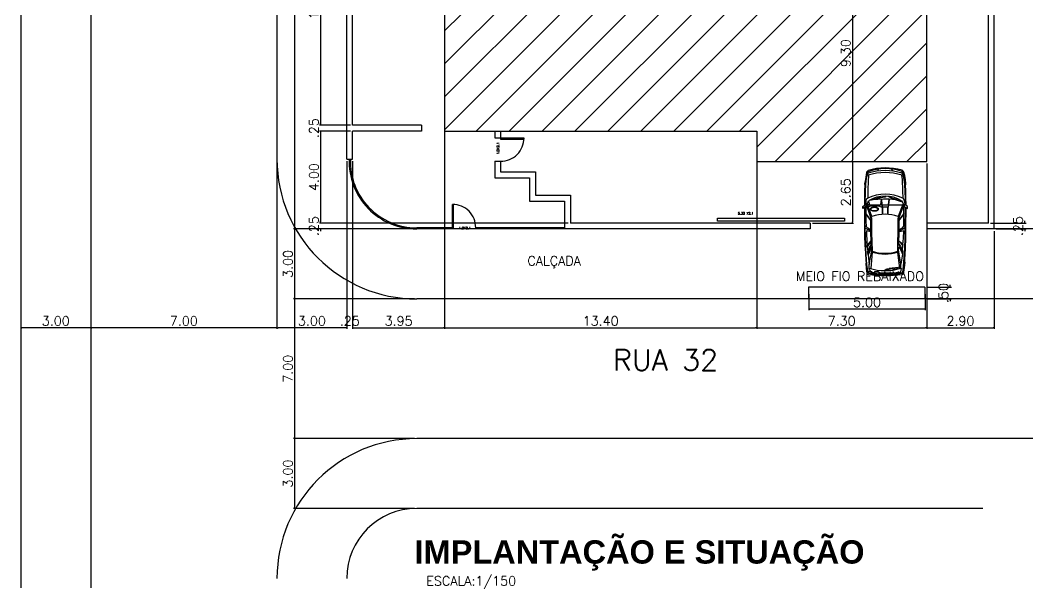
# Model space of a CAD drawing. Extents: x 621 to 746, y 228 to 299.
# Drawn here: x 702.22 to 745.7, y 248.25 to 272.65 of the extents above; entities that cross this region are included whole.
import ezdxf
from ezdxf.enums import TextEntityAlignment as Align

# ---------------------------------------------------------------- set-up
doc = ezdxf.new("R2010")
doc.units = 0
doc.header["$LTSCALE"] = 7
doc.layers.get('0').update_dxf_attribs({"linetype": 'CONTINUOUS'})
doc.layers.get('DEFPOINTS').update_dxf_attribs({"linetype": 'CONTINUOUS'})
for name, color, linetype in [('ACESSÓRIO', 2, 'CONTINUOUS'), ('ALVENARIA', 7, 'CONTINUOUS'), ('ALVENARIA1', 44, 'CONTINUOUS'), ('COTA', 1, 'CONTINUOUS'), ('JAPOR', 142, 'CONTINUOUS'), ('TEXTO2', 40, 'CONTINUOUS'), ('TEXTO3', 3, 'CONTINUOUS'), ('TEXTO5', 5, 'CONTINUOUS')]:
    doc.layers.add(name, color=color, linetype=linetype)
doc.styles.add('SANSSERIFBOLD', font='sasb____.pfb')
doc.styles.add('SIMPLEX', font='SIMPLEX.SHX')
doc.dimstyles.new('DIM100', dxfattribs={"dimtxt": 0.4, "dimasz": 0.05, "dimexe": 0.05, "dimexo": 0.09, "dimgap": 0.09, "dimtad": 1, "dimzin": 4, "dimdsep": 46, "dimtxsty": 'SIMPLEX', "dimblk": 'DOT', "dimcen": 0.09, "dimadec": 0, "dimazin": 0, "dimtfac": 1, "dimtix": 1, "dimtofl": 0, "dimtmove": 2, "dimatfit": 3, "dimldrblk": 'DOT', "dimfxl": 1, "dimtolj": 1, "dimtzin": 0, "dimarcsym": 0})

# ---------------------------------------------------------------- blocks, each defined once
blk = doc.blocks.new('DOT')
at = {"layer": 'ALVENARIA', "color": 0, "linetype": 'ByBlock'}
blk.add_line((-0.5, 0), (-1, 0), dxfattribs=at)
at = {"layer": 'ALVENARIA', "color": 0, "linetype": 'ByBlock', "const_width": 0.5}
blk.add_lwpolyline([(-0.25, 0, 1), (0.25, 0, 1)], format="xyb", close=True, dxfattribs=at)
blk = doc.blocks.new('*D60')
at = {"layer": 'COTA', "color": 0, "lineweight": -2}
for p, q in [((736.083, 260.889), (736.083, 260.2)), ((741.083, 260.889), (741.083, 260.2)), ((741.033, 260.25), (736.133, 260.25))]:
    blk.add_line(p, q, dxfattribs=at)
at = {"layer": 'DEFPOINTS', "color": 0}
for p in [(736.083, 260.979), (741.083, 260.979), (736.083, 260.25)]:
    blk.add_point(p, dxfattribs=at)
at = {"layer": 'COTA', "color": 0, "lineweight": -2, "xscale": 0.05, "yscale": 0.05, "zscale": 0.05, "rotation": 180}
blk.add_blockref('DOT', (736.083, 260.25), dxfattribs=at)
at = {"layer": 'COTA', "color": 0, "lineweight": -2, "xscale": 0.05, "yscale": 0.05, "zscale": 0.05}
blk.add_blockref('DOT', (741.083, 260.25), dxfattribs=at)
at = {"layer": 'COTA', "color": 0, "insert": (738.583, 260.54), "char_height": 0.4, "attachment_point": 5, "style": 'SIMPLEX'}
blk.add_mtext('\\A1;5.00', dxfattribs=at)
blk = doc.blocks.new('_DOT')
at = {"color": 0, "linetype": 'ByBlock'}
blk.add_line((-0.5, 0), (-1, 0), dxfattribs=at)
at = {"color": 0, "linetype": 'ByBlock', "const_width": 0.5}
blk.add_lwpolyline([(-0.25, 0, 1), (0.25, 0, 1)], format="xyb", close=True, dxfattribs=at)
blk = doc.blocks.new('*D61')
at = {"layer": 'COTA', "color": 0, "lineweight": -2}
for p, q in [((741.16, 261.192), (742.208, 261.192)), ((742.158, 261.242), (742.158, 261.292)), ((741.16, 260.692), (742.208, 260.692)), ((742.158, 260.642), (742.158, 260.592))]:
    blk.add_line(p, q, dxfattribs=at)
at = {"layer": 'DEFPOINTS', "color": 0}
for p in [(741.07, 261.192), (741.07, 260.692), (742.158, 260.692)]:
    blk.add_point(p, dxfattribs=at)
at = {"layer": 'COTA', "color": 0, "lineweight": -2, "xscale": 0.05, "yscale": 0.05, "zscale": 0.05}
for p, rotation in [((742.158, 261.192), 270), ((742.158, 260.692), 90)]:
    blk.add_blockref('DOT', p, dxfattribs=dict(at, rotation=rotation))
at = {"layer": 'COTA', "color": 0, "insert": (741.868, 260.942), "char_height": 0.4, "attachment_point": 5, "rotation": 90, "style": 'SIMPLEX'}
blk.add_mtext('\\A1;.50', dxfattribs=at)
blk = doc.blocks.new('veico28d')
at = {"linetype": 'Continuous'}
for p, q in [((14.6, 175.3), (11.3, 170.3)), ((19.6, 178.6), (14.6, 175.3)), ((17.9, 173.6), (21.2, 175.3)), ((34.5, 181.9), (19.6, 178.6)), ((21.2, 175.3), (26.2, 176.9)), ((26.2, 176.9), (51.1, 181.9)), ((29.5, 173.6), (51.1, 178.6)), ((31.2, 175.3), (29.5, 176.9)), ((32.8, 170.3), (31.2, 175.3)), ((51.1, 185.2), (34.5, 181.9)), ((67.6, 186.9), (51.1, 185.2)), ((51.1, 181.9), (67.6, 183.6)), ((51.1, 178.6), (74.3, 180.2)), ((71, 186.9), (67.6, 186.9)), ((67.6, 183.6), (74.3, 185.2)), ((74.3, 185.2), (71, 186.9)), ((100.8, 186.9), (74.3, 185.2)), ((74.3, 180.2), (100.8, 181.9)), ((125.6, 186.9), (100.8, 186.9)), ((100.8, 181.9), (133.9, 183.6)), ((162.1, 188.5), (125.6, 186.9)), ((130.6, 173.6), (137.2, 178.6)), ((133.9, 183.6), (158.8, 183.6)), ((137.2, 178.6), (145.5, 180.2)), ((145.5, 180.2), (158.8, 181.9)), ((150.5, 173.6), (153.8, 175.3)), ((153.8, 175.3), (210.1, 153.7)), ((157.1, 176.9), (155.5, 181.9)), ((218.4, 153.7), (157.1, 176.9)), ((167.1, 193.5), (158.8, 181.9)), ((158.8, 181.9), (158.8, 180.2)), ((158.8, 178.6), (168.7, 180.2)), ((158.8, 180.2), (158.8, 178.6)), ((251.6, 178.6), (158.8, 178.6)), ((158.8, 178.6), (215.1, 157)), ((175.4, 193.5), (167.1, 193.5)), ((168.7, 180.2), (175.4, 193.5)), ((170.4, 183.6), (266.5, 181.9)), ((254.9, 186.9), (173.7, 188.5)), ((196.9, 178.6), (210.1, 168.6)), ((208.5, 172), (200.2, 178.6)), ((258.2, 172), (251.6, 178.6)), ((263.2, 175.3), (254.9, 186.9)), ((299.6, 186.9), (254.9, 186.9)), ((268.1, 165.3), (263.2, 175.3)), ((266.5, 181.9), (299.6, 181.9)), ((302.9, 176.9), (271.5, 178.6)), ((271.5, 178.6), (274.8, 167)), ((349.3, 185.2), (299.6, 186.9)), ((299.6, 181.9), (349.3, 180.2)), ((317.9, 175.3), (302.9, 176.9)), ((331.1, 173.6), (317.9, 175.3)), ((370.9, 183.6), (349.3, 185.2)), ((349.3, 180.2), (382.5, 178.6)), ((392.4, 181.9), (370.9, 183.6)), ((382.5, 178.6), (407.3, 176.9)), ((405.7, 181.9), (392.4, 181.9)), ((407.3, 183.6), (405.7, 181.9)), ((405.7, 181.9), (407.3, 180.2)), ((418.9, 181.9), (407.3, 183.6)), ((407.3, 180.2), (422.2, 178.6)), ((407.3, 176.9), (437.2, 173.6)), ((448.8, 178.6), (418.9, 181.9)), ((422.2, 178.6), (448.8, 175.3)), ((453.7, 176.9), (448.8, 178.6)), ((448.8, 175.3), (452.1, 173.6)), ((457, 175.3), (453.7, 176.9)), ((458.7, 170.3), (457, 175.3)), ((6.3, 125.6), (14.6, 130.5)), ((16.3, 170.3), (17.9, 173.6)), ((24.6, 170.3), (16.3, 170.3)), ((24.6, 170.3), (29.5, 173.6)), ((32.8, 168.6), (51.1, 170.3)), ((51.1, 170.3), (99.1, 172)), ((99.1, 172), (130.6, 173.6)), ((129, 120.6), (133.9, 138.8)), ((142.2, 155.4), (132.3, 125.6)), ((132.3, 142.1), (133.9, 147.1)), ((133.9, 138.8), (132.3, 142.1)), ((133.9, 147.1), (137.2, 147.1)), ((138.9, 142.1), (135.6, 115.6)), ((137.2, 147.1), (140.6, 157)), ((140.6, 163.7), (138.9, 153.7)), ((140.6, 157), (145.5, 170.3)), ((142.2, 168.6), (150.5, 173.6)), ((147.2, 168.6), (142.2, 155.4)), ((145.5, 170.3), (147.2, 168.6)), ((160.4, 112.3), (160.4, 172)), ((228.4, 157), (208.5, 172)), ((210.1, 168.6), (225.1, 157)), ((215.1, 157), (266.5, 157)), ((273.1, 153.7), (218.4, 153.7)), ((225.1, 157), (228.4, 157)), ((263.2, 163.7), (258.2, 172)), ((266.5, 157), (263.2, 163.7)), ((273.1, 153.7), (268.1, 165.3)), ((326.1, 152.1), (273.1, 153.7)), ((274.8, 167), (276.4, 157)), ((276.4, 157), (326.1, 155.4)), ((312.9, 155.4), (322.8, 167)), ((314.5, 155.4), (312.9, 155.4)), ((322.8, 165.3), (314.5, 155.4)), ((322.8, 167), (331.1, 173.6)), ((332.8, 173.6), (322.8, 165.3)), ((326.1, 155.4), (337.7, 163.7)), ((326.1, 152.1), (336.1, 158.7)), ((359.3, 152.1), (326.1, 152.1)), ((332.8, 173.6), (331.1, 173.6)), ((331.1, 173.6), (332.8, 173.6)), ((356, 172), (332.8, 173.6)), ((336.1, 158.7), (342.7, 163.7)), ((337.7, 163.7), (346, 168.6)), ((339.4, 157), (354.3, 165.3)), ((352.6, 155.4), (339.4, 157)), ((342.7, 163.7), (352.6, 168.6)), ((346, 168.6), (356, 172)), ((352.6, 168.6), (360.9, 172)), ((414, 165.3), (352.6, 155.4)), ((354.3, 172), (370.9, 172)), ((360.9, 172), (354.3, 172)), ((354.3, 165.3), (370.9, 172)), ((433.8, 160.4), (362.6, 152.1)), ((370.9, 172), (414, 165.3)), ((432.2, 165.3), (414, 165.3)), ((428.9, 155.4), (433.8, 115.6)), ((430.5, 155.4), (428.9, 155.4)), ((432.2, 138.8), (430.5, 155.4)), ((432.2, 165.3), (433.8, 167)), ((435.5, 133.8), (432.2, 138.8)), ((433.8, 167), (440.5, 165.3)), ((433.8, 127.2), (435.5, 130.5)), ((435.5, 130.5), (435.5, 133.8)), ((437.2, 173.6), (448.8, 172)), ((440.5, 165.3), (447.1, 163.7)), ((447.1, 163.7), (448.8, 160.4)), ((448.8, 172), (450.4, 170.3)), ((452.1, 173.6), (453.7, 170.3)), ((129, 120.6), (124, 110.6)), ((124, 115.6), (129, 120.6)), ((125.6, 99), (127.3, 99)), ((127.3, 87.4), (125.6, 99)), ((127.3, 99), (129, 85.8)), ((129, 74.2), (127.3, 87.4)), ((130.6, 127.2), (129, 120.6)), ((132.3, 125.6), (130.6, 127.2)), ((135.6, 115.6), (160.4, 112.3)), ((160.4, 112.3), (135.6, 115.6)), ((135.6, 115.6), (135.6, 90.8)), ((135.6, 90.8), (137.2, 65.9)), ((160.4, 112.3), (170.4, 110.6)), ((160.4, 84.1), (160.4, 112.3)), ((170.4, 110.6), (170.4, 109)), ((170.4, 109), (170.4, 85.8)), ((200.2, 109), (170.4, 109)), ((170.4, 109), (200.2, 109)), ((437.2, 105.7), (433.8, 127.2)), ((433.8, 115.6), (435.5, 115.6)), ((438.8, 105.7), (435.5, 115.6)), ((435.5, 115.6), (435.5, 105.7)), ((435.5, 105.7), (438.8, 105.7)), ((435.5, 105.7), (438.8, 105.7)), ((435.5, 102.4), (435.5, 105.7)), ((442.1, 94.1), (435.5, 102.4)), ((438.8, 105.7), (438.8, 102.4)), ((438.8, 102.4), (442.1, 99)), ((6.3, 67.6), (14.6, 64.2)), ((127.3, 69.2), (129, 74.2)), ((127.3, 65.9), (127.3, 69.2)), ((130.6, 64.2), (127.3, 65.9)), ((129, 85.8), (137.2, 51)), ((138.9, 39.4), (130.6, 64.2)), ((135.6, 82.5), (160.4, 84.1)), ((160.4, 79.2), (135.6, 82.5)), ((135.6, 51), (138.9, 39.4)), ((137.2, 51), (135.6, 51)), ((137.2, 65.9), (138.9, 46)), ((138.9, 46), (140.6, 29.5)), ((160.4, 84.1), (170.4, 85.8)), ((170.4, 85.8), (160.4, 84.1)), ((160.4, 22.8), (160.4, 79.2)), ((170.4, 82.5), (165.4, 70.9)), ((165.4, 70.9), (165.4, 34.4)), ((170.4, 85.8), (170.4, 82.5)), ((200.2, 85.8), (170.4, 85.8)), ((170.4, 85.8), (200.2, 85.8)), ((13, 24.5), (16.3, 21.2)), ((16.3, 21.2), (19.6, 17.9)), ((24.6, 24.5), (17.9, 24.5)), ((17.9, 24.5), (19.6, 22.8)), ((19.6, 22.8), (31.2, 17.9)), ((19.6, 17.9), (31.2, 16.2)), ((27.9, 22.8), (24.6, 24.5)), ((39.5, 19.5), (27.9, 22.8)), ((32.8, 24.5), (29.5, 17.9)), ((31.2, 17.9), (74.3, 11.2)), ((31.2, 16.2), (51.1, 12.9)), ((32.8, 26.1), (59.4, 24.5)), ((56, 16.2), (39.5, 19.5)), ((51.1, 12.9), (67.6, 9.6)), ((75.9, 14.5), (56, 16.2)), ((59.4, 24.5), (94.2, 22.8)), ((67.6, 9.6), (71, 9.6)), ((71, 9.6), (74.3, 11.2)), ((74.3, 11.2), (100.8, 9.6)), ((100.8, 12.9), (75.9, 14.5)), ((94.2, 22.8), (130.6, 22.8)), ((117.4, 12.9), (100.8, 12.9)), ((100.8, 9.6), (160.4, 9.6)), ((158.8, 11.2), (117.4, 12.9)), ((130.6, 22.8), (137.2, 16.2)), ((137.2, 36.1), (138.9, 39.4)), ((137.2, 16.2), (142.2, 14.5)), ((138.9, 39.4), (140.6, 29.5)), ((150.5, 22.8), (142.2, 26.1)), ((142.2, 14.5), (152.2, 14.5)), ((143.9, 26.1), (160.4, 31.1)), ((153.8, 21.2), (150.5, 22.8)), ((152.2, 14.5), (153.8, 14.5)), ((210.1, 41.1), (153.8, 21.2)), ((153.8, 14.5), (155.5, 17.9)), ((155.5, 17.9), (216.8, 39.4)), ((157.1, 14.5), (158.8, 16.2)), ((167.1, 1.3), (157.1, 14.5)), ((158.8, 16.2), (167.1, 16.2)), ((160.4, 31.1), (160.4, 22.8)), ((160.4, 16.2), (186.9, 26.1)), ((198.5, 16.2), (160.4, 16.2)), ((165.4, 34.4), (168.7, 26.1)), ((167.1, 16.2), (175.4, 1.3)), ((175.4, 1.3), (167.1, 1.3)), ((233.3, 11.2), (172, 11.2)), ((172, 9.6), (216.8, 9.6)), ((186.9, 26.1), (216.8, 36.1)), ((211.8, 26.1), (198.5, 16.2)), ((201.9, 16.2), (198.5, 16.2)), ((198.5, 16.2), (201.9, 16.2)), ((201.9, 16.2), (215.1, 26.1)), ((228.4, 16.2), (201.9, 16.2)), ((226.7, 36.1), (211.8, 26.1)), ((215.1, 26.1), (228.4, 36.1)), ((216.8, 39.4), (283.1, 39.4)), ((216.8, 36.1), (228.4, 36.1)), ((216.8, 9.6), (291.3, 9.6)), ((228.4, 36.1), (226.7, 36.1)), ((266.5, 36.1), (228.4, 36.1)), ((228.4, 36.1), (266.5, 36.1)), ((254.9, 17.9), (228.4, 16.2)), ((291.3, 12.9), (233.3, 11.2)), ((259.9, 22.8), (254.9, 17.9)), ((261.5, 14.5), (258.2, 9.6)), ((264.8, 31.1), (259.9, 22.8)), ((266.5, 24.5), (261.5, 14.5)), ((266.5, 36.1), (264.8, 31.1)), ((269.8, 32.8), (266.5, 24.5)), ((271.5, 39.4), (269.8, 32.8)), ((276.4, 36.1), (271.5, 17.9)), ((271.5, 17.9), (283.1, 17.9)), ((317.9, 37.7), (276.4, 36.1)), ((283.1, 39.4), (316.2, 41.1)), ((283.1, 17.9), (316.2, 19.5)), ((341.1, 14.5), (291.3, 12.9)), ((291.3, 9.6), (332.8, 11.2)), ((314.5, 37.7), (317.9, 37.7)), ((326.1, 27.8), (314.5, 37.7)), ((316.2, 41.1), (359.3, 42.7)), ((316.2, 19.5), (336.1, 21.2)), ((317.9, 37.7), (327.8, 29.5)), ((331.1, 37.7), (317.9, 37.7)), ((336.1, 21.2), (326.1, 27.8)), ((327.8, 29.5), (339.4, 21.2)), ((349.3, 31.1), (331.1, 41.1)), ((346, 29.5), (331.1, 37.7)), ((332.8, 11.2), (365.9, 12.9)), ((336.1, 21.2), (339.4, 21.2)), ((339.4, 21.2), (336.1, 21.2)), ((339.4, 21.2), (359.3, 22.8)), ((356, 41.1), (341.1, 39.4)), ((341.1, 39.4), (374.2, 24.5)), ((372.5, 16.2), (341.1, 14.5)), ((359.3, 22.8), (346, 29.5)), ((365.9, 22.8), (349.3, 31.1)), ((415.6, 29.5), (356, 41.1)), ((365.9, 22.8), (359.3, 22.8)), ((362.6, 42.7), (433.8, 36.1)), ((374.2, 24.5), (365.9, 22.8)), ((365.9, 12.9), (399, 14.5)), ((415.6, 19.5), (372.5, 16.2)), ((374.2, 24.5), (415.6, 29.5)), ((399, 14.5), (410.6, 16.2)), ((432.2, 19.5), (410.6, 17.9)), ((410.6, 17.9), (410.6, 16.2)), ((410.6, 16.2), (412.3, 14.5)), ((412.3, 14.5), (432.2, 16.2)), ((432.2, 29.5), (415.6, 29.5)), ((442.1, 22.8), (415.6, 19.5)), ((440.5, 31.1), (432.2, 29.5)), ((450.4, 22.8), (432.2, 19.5)), ((432.2, 16.2), (445.4, 17.9)), ((442.1, 32.8), (440.5, 31.1)), ((447.1, 36.1), (442.1, 32.8)), ((447.1, 24.5), (442.1, 22.8)), ((445.4, 17.9), (452.1, 19.5)), ((448.8, 39.4), (447.1, 36.1)), ((450.4, 26.1), (447.1, 24.5)), ((453.7, 26.1), (450.4, 22.8)), ((452.1, 19.5), (457, 21.2)), ((457, 21.2), (458.7, 26.1))]:
    blk.add_line(p, q, dxfattribs=at)
for centre, radius, start, end in [((253.1, 100.1), 251.7, 163.8141, 197.488), ((218.5, 99.7), 214.2, 160.7505, 200.5516), ((249.9, 97.4), 236.9, 162.0721, 197.9279), ((258.2, 97.4), 236.9, 162.0721, 197.9279), ((296.5, 98.2), 182.2, 155.556, 204.444), ((259.9, 97.4), 137.5, 148.7995, 211.2005), ((364.2, 97.4), 164.1, 159.918, 200.082), ((183.6, 97.4), 184, 342.7076, 17.2924), ((186.9, 97.4), 184, 342.7076, 17.2924), ((209, 97.4), 233.3, 343.0725, 16.9275), ((-109, 99.9), 561, 353.8113, 6.1887), ((67.1, 98.2), 390.1, 349.3508, 10.6492), ((70.4, 98.2), 390.1, 349.3508, 10.6492), ((-59, 98.2), 522.7, 352.0731, 7.9269)]:
    blk.add_arc(centre, radius, start, end, dxfattribs=at)
blk.add_ellipse((178, 51.8), major_axis=(0, 15.2), ratio=0.509158, dxfattribs=at)
blk.add_open_spline([(178, 68.5), (177.5, 68.5), (176.9, 68.5), (175.8, 68.1), (175.2, 67.8), (174.2, 67.2), (173.8, 66.8), (172.4, 65.3), (171.6, 64.1), (170.3, 61.2), (169.7, 59.6), (169, 56.1), (168.8, 54.2), (168.8, 50.5), (168.9, 48.6), (169.5, 45), (169.9, 43.3), (171.2, 40.3), (171.9, 39), (173.4, 37.2), (174.1, 36.5), (175.4, 35.7), (176.1, 35.4), (177.5, 35.1), (178.2, 35), (179.6, 35.3), (180.2, 35.5), (181.5, 36.2), (182.1, 36.6), (183.2, 37.7), (183.7, 38.3), (185.1, 40.7), (186, 42.7), (187, 47.1), (187.3, 49.6), (187.3, 54.4), (187, 56.9), (185.8, 61.3), (185, 63.2), (183.4, 65.7), (182.7, 66.4), (181.4, 67.5), (180.7, 67.9), (179.4, 68.4), (178.7, 68.5), (178, 68.5)], degree=3, knots=[0, 0, 0, 0, 0.162387, 0.162387, 0.324774, 0.324774, 0.487162, 0.487162, 0.83729, 0.83729, 1.187418, 1.187418, 1.537546, 1.537546, 1.887675, 1.887675, 2.237803, 2.237803, 2.587931, 2.587931, 2.826611, 2.826611, 3.023242, 3.023242, 3.219873, 3.219873, 3.416505, 3.416505, 3.613136, 3.613136, 3.809767, 3.809767, 4.266516, 4.266516, 4.723264, 4.723264, 5.180012, 5.180012, 5.636761, 5.636761, 5.889484, 5.889484, 6.098087, 6.098087, 6.283185, 6.283185, 6.283185, 6.283185], dxfattribs=at)
blk.add_text('Studio Tecnico: Arch. Giuseppe Conte', height=0.00001, dxfattribs=at).set_placement((172, 11.2))
blk = doc.blocks.new('*D194')
at = {"layer": 'COTA', "color": 0, "lineweight": -2}
for p, q in [((716.405, 278.792), (715.07, 278.792)), ((715.12, 278.742), (715.12, 268.196)), ((716.405, 268.146), (715.07, 268.146))]:
    blk.add_line(p, q, dxfattribs=at)
at = {"layer": 'DEFPOINTS', "color": 0}
for p in [(716.495, 278.792), (715.12, 268.146), (716.495, 268.146)]:
    blk.add_point(p, dxfattribs=at)
at = {"layer": 'COTA', "color": 0, "lineweight": -2, "xscale": 0.05, "yscale": 0.05, "zscale": 0.05}
for p, rotation in [((715.12, 278.792), 90), ((715.12, 268.146), 270)]:
    blk.add_blockref('DOT', p, dxfattribs=dict(at, rotation=rotation))
at = {"layer": 'COTA', "color": 0, "insert": (714.83, 273.469), "char_height": 0.4, "attachment_point": 5, "rotation": 90, "style": 'SIMPLEX'}
blk.add_mtext('\\A1;10.65', dxfattribs=at)
blk = doc.blocks.new('*D195')
at = {"layer": 'COTA', "color": 0, "lineweight": -2}
for p, q in [((716.405, 268.146), (715.07, 268.146)), ((716.405, 267.896), (715.07, 267.896)), ((715.12, 268.196), (715.12, 268.246)), ((715.12, 267.846), (715.12, 267.796))]:
    blk.add_line(p, q, dxfattribs=at)
at = {"layer": 'DEFPOINTS', "color": 0}
for p in [(715.12, 267.896), (716.495, 268.146), (716.495, 267.896)]:
    blk.add_point(p, dxfattribs=at)
at = {"layer": 'COTA', "color": 0, "lineweight": -2, "xscale": 0.05, "yscale": 0.05, "zscale": 0.05}
for p, rotation in [((715.12, 268.146), 270), ((715.12, 267.896), 90)]:
    blk.add_blockref('DOT', p, dxfattribs=dict(at, rotation=rotation))
at = {"layer": 'COTA', "color": 0, "insert": (714.83, 268.021), "char_height": 0.4, "attachment_point": 5, "rotation": 90, "style": 'SIMPLEX'}
blk.add_mtext('\\A1;.25', dxfattribs=at)
blk = doc.blocks.new('*D196')
at = {"layer": 'COTA', "color": 0, "lineweight": -2}
for p, q in [((716.405, 267.896), (715.07, 267.896)), ((715.12, 267.846), (715.12, 263.992)), ((725.755, 263.942), (715.07, 263.942))]:
    blk.add_line(p, q, dxfattribs=at)
at = {"layer": 'DEFPOINTS', "color": 0}
for p in [(716.495, 267.896), (715.12, 263.942), (725.845, 263.942)]:
    blk.add_point(p, dxfattribs=at)
at = {"layer": 'COTA', "color": 0, "lineweight": -2, "xscale": 0.05, "yscale": 0.05, "zscale": 0.05}
for p, rotation in [((715.12, 267.896), 90), ((715.12, 263.942), 270)]:
    blk.add_blockref('DOT', p, dxfattribs=dict(at, rotation=rotation))
at = {"layer": 'COTA', "color": 0, "insert": (714.83, 265.919), "char_height": 0.4, "attachment_point": 5, "rotation": 90, "style": 'SIMPLEX'}
blk.add_mtext('\\A1;4.00', dxfattribs=at)
blk = doc.blocks.new('*D197')
at = {"layer": 'COTA', "color": 0, "lineweight": -2}
for p, q in [((725.755, 263.942), (715.07, 263.942)), ((715.12, 263.992), (715.12, 264.042)), ((725.505, 263.692), (715.07, 263.692)), ((715.12, 263.642), (715.12, 263.592))]:
    blk.add_line(p, q, dxfattribs=at)
at = {"layer": 'DEFPOINTS', "color": 0}
for p in [(725.845, 263.942), (715.12, 263.692), (725.595, 263.692)]:
    blk.add_point(p, dxfattribs=at)
at = {"layer": 'COTA', "color": 0, "lineweight": -2, "xscale": 0.05, "yscale": 0.05, "zscale": 0.05}
for p, rotation in [((715.12, 263.942), 270), ((715.12, 263.692), 90)]:
    blk.add_blockref('DOT', p, dxfattribs=dict(at, rotation=rotation))
at = {"layer": 'COTA', "color": 0, "insert": (714.83, 263.817), "char_height": 0.4, "attachment_point": 5, "rotation": 90, "style": 'SIMPLEX'}
blk.add_mtext('\\A1;.25', dxfattribs=at)
blk = doc.blocks.new('*D198')
at = {"layer": 'COTA', "color": 0, "lineweight": -2}
for p, q in [((716.155, 293.442), (713.954, 293.442)), ((714.004, 293.392), (714.004, 263.742)), ((725.505, 263.692), (713.954, 263.692))]:
    blk.add_line(p, q, dxfattribs=at)
at = {"layer": 'DEFPOINTS', "color": 0}
for p in [(716.245, 293.442), (714.004, 263.692), (725.595, 263.692)]:
    blk.add_point(p, dxfattribs=at)
at = {"layer": 'COTA', "color": 0, "lineweight": -2, "xscale": 0.05, "yscale": 0.05, "zscale": 0.05}
for p, rotation in [((714.004, 293.442), 90), ((714.004, 263.692), 270)]:
    blk.add_blockref('DOT', p, dxfattribs=dict(at, rotation=rotation))
at = {"layer": 'COTA', "color": 0, "insert": (713.714, 278.567), "char_height": 0.4, "attachment_point": 5, "rotation": 90, "style": 'SIMPLEX'}
blk.add_mtext('\\A1;29.75', dxfattribs=at)
blk = doc.blocks.new('*D200')
at = {"layer": 'COTA', "color": 0, "lineweight": -2}
for p, q in [((743.885, 263.942), (745.411, 263.942)), ((745.361, 263.992), (745.361, 264.042)), ((744.135, 263.692), (745.411, 263.692)), ((745.361, 263.642), (745.361, 263.592))]:
    blk.add_line(p, q, dxfattribs=at)
at = {"layer": 'DEFPOINTS', "color": 0}
for p in [(743.795, 263.942), (744.045, 263.692), (745.361, 263.692)]:
    blk.add_point(p, dxfattribs=at)
at = {"layer": 'COTA', "color": 0, "lineweight": -2, "xscale": 0.05, "yscale": 0.05, "zscale": 0.05}
for p, rotation in [((745.361, 263.942), 270), ((745.361, 263.692), 90)]:
    blk.add_blockref('DOT', p, dxfattribs=dict(at, rotation=rotation))
at = {"layer": 'COTA', "color": 0, "insert": (745.071, 263.817), "char_height": 0.4, "attachment_point": 5, "rotation": 90, "style": 'SIMPLEX'}
blk.add_mtext('\\A1;.25', dxfattribs=at)
blk = doc.blocks.new('*D206')
at = {"layer": 'COTA', "color": 0, "lineweight": -2}
for p, q in [((735.235, 275.892), (738.007, 275.892)), ((737.957, 275.842), (737.957, 266.642)), ((733.935, 266.592), (738.007, 266.592))]:
    blk.add_line(p, q, dxfattribs=at)
at = {"layer": 'DEFPOINTS', "color": 0}
for p in [(735.145, 275.892), (733.845, 266.592), (737.957, 266.592)]:
    blk.add_point(p, dxfattribs=at)
at = {"layer": 'COTA', "color": 0, "lineweight": -2, "xscale": 0.05, "yscale": 0.05, "zscale": 0.05}
for p, rotation in [((737.957, 275.892), 90), ((737.957, 266.592), 270)]:
    blk.add_blockref('DOT', p, dxfattribs=dict(at, rotation=rotation))
at = {"layer": 'COTA', "color": 0, "insert": (737.667, 271.242), "char_height": 0.4, "attachment_point": 5, "rotation": 90, "style": 'SIMPLEX'}
blk.add_mtext('\\A1;9.30', dxfattribs=at)
blk = doc.blocks.new('*D207')
at = {"layer": 'COTA', "color": 0, "lineweight": -2}
for p, q in [((733.935, 266.592), (738.007, 266.592)), ((737.957, 266.542), (737.957, 263.992)), ((736.235, 263.942), (738.007, 263.942))]:
    blk.add_line(p, q, dxfattribs=at)
at = {"layer": 'DEFPOINTS', "color": 0}
for p in [(733.845, 266.592), (736.145, 263.942), (737.957, 263.942)]:
    blk.add_point(p, dxfattribs=at)
at = {"layer": 'COTA', "color": 0, "lineweight": -2, "xscale": 0.05, "yscale": 0.05, "zscale": 0.05}
for p, rotation in [((737.957, 266.592), 90), ((737.957, 263.942), 270)]:
    blk.add_blockref('DOT', p, dxfattribs=dict(at, rotation=rotation))
at = {"layer": 'COTA', "color": 0, "insert": (737.667, 265.267), "char_height": 0.4, "attachment_point": 5, "rotation": 90, "style": 'SIMPLEX'}
blk.add_mtext('\\A1;2.65', dxfattribs=at)
blk = doc.blocks.new('*D208')
at = {"layer": 'COTA', "color": 0, "lineweight": -2}
for p, q in [((716.245, 266.602), (716.245, 259.405)), ((716.495, 266.602), (716.495, 259.405)), ((716.195, 259.455), (716.145, 259.455)), ((716.545, 259.455), (716.595, 259.455))]:
    blk.add_line(p, q, dxfattribs=at)
at = {"layer": 'DEFPOINTS', "color": 0}
for p in [(716.245, 266.692), (716.495, 266.692), (716.495, 259.455)]:
    blk.add_point(p, dxfattribs=at)
at = {"layer": 'COTA', "color": 0, "lineweight": -2, "xscale": 0.05, "yscale": 0.05, "zscale": 0.05}
blk.add_blockref('DOT', (716.245, 259.455), dxfattribs=at)
at = {"layer": 'COTA', "color": 0, "lineweight": -2, "xscale": 0.05, "yscale": 0.05, "zscale": 0.05, "rotation": 180}
blk.add_blockref('DOT', (716.495, 259.455), dxfattribs=at)
at = {"layer": 'COTA', "color": 0, "insert": (716.37, 259.745), "char_height": 0.4, "attachment_point": 5, "style": 'SIMPLEX'}
blk.add_mtext('\\A1;.25', dxfattribs=at)
blk = doc.blocks.new('*D209')
at = {"layer": 'COTA', "color": 0, "lineweight": -2}
for p, q in [((720.445, 267.802), (720.445, 259.405)), ((716.495, 266.602), (716.495, 259.405)), ((716.545, 259.455), (720.395, 259.455))]:
    blk.add_line(p, q, dxfattribs=at)
at = {"layer": 'DEFPOINTS', "color": 0}
for p in [(720.445, 267.892), (716.495, 266.692), (720.445, 259.455)]:
    blk.add_point(p, dxfattribs=at)
at = {"layer": 'COTA', "color": 0, "lineweight": -2, "xscale": 0.05, "yscale": 0.05, "zscale": 0.05, "rotation": 180}
blk.add_blockref('DOT', (716.495, 259.455), dxfattribs=at)
at = {"layer": 'COTA', "color": 0, "lineweight": -2, "xscale": 0.05, "yscale": 0.05, "zscale": 0.05}
blk.add_blockref('DOT', (720.445, 259.455), dxfattribs=at)
at = {"layer": 'COTA', "color": 0, "insert": (718.47, 259.745), "char_height": 0.4, "attachment_point": 5, "style": 'SIMPLEX'}
blk.add_mtext('\\A1;3.95', dxfattribs=at)
blk = doc.blocks.new('*D210')
at = {"layer": 'COTA', "color": 0, "lineweight": -2}
for p, q in [((720.445, 267.802), (720.445, 259.405)), ((733.845, 267.802), (733.845, 259.405)), ((720.495, 259.455), (733.795, 259.455))]:
    blk.add_line(p, q, dxfattribs=at)
at = {"layer": 'DEFPOINTS', "color": 0}
for p in [(720.445, 267.892), (733.845, 267.892), (733.845, 259.455)]:
    blk.add_point(p, dxfattribs=at)
at = {"layer": 'COTA', "color": 0, "lineweight": -2, "xscale": 0.05, "yscale": 0.05, "zscale": 0.05, "rotation": 180}
blk.add_blockref('DOT', (720.445, 259.455), dxfattribs=at)
at = {"layer": 'COTA', "color": 0, "lineweight": -2, "xscale": 0.05, "yscale": 0.05, "zscale": 0.05}
blk.add_blockref('DOT', (733.845, 259.455), dxfattribs=at)
at = {"layer": 'COTA', "color": 0, "insert": (727.145, 259.745), "char_height": 0.4, "attachment_point": 5, "style": 'SIMPLEX'}
blk.add_mtext('\\A1;13.40', dxfattribs=at)
blk = doc.blocks.new('*D211')
at = {"layer": 'COTA', "color": 0, "lineweight": -2}
for p, q in [((733.845, 267.802), (733.845, 259.405)), ((741.145, 266.502), (741.145, 259.405)), ((733.895, 259.455), (741.095, 259.455))]:
    blk.add_line(p, q, dxfattribs=at)
at = {"layer": 'DEFPOINTS', "color": 0}
for p in [(733.845, 267.892), (741.145, 266.592), (741.145, 259.455)]:
    blk.add_point(p, dxfattribs=at)
at = {"layer": 'COTA', "color": 0, "lineweight": -2, "xscale": 0.05, "yscale": 0.05, "zscale": 0.05, "rotation": 180}
blk.add_blockref('DOT', (733.845, 259.455), dxfattribs=at)
at = {"layer": 'COTA', "color": 0, "lineweight": -2, "xscale": 0.05, "yscale": 0.05, "zscale": 0.05}
blk.add_blockref('DOT', (741.145, 259.455), dxfattribs=at)
at = {"layer": 'COTA', "color": 0, "insert": (737.495, 259.745), "char_height": 0.4, "attachment_point": 5, "style": 'SIMPLEX'}
blk.add_mtext('\\A1;7.30', dxfattribs=at)
blk = doc.blocks.new('*D212')
at = {"layer": 'COTA', "color": 0, "lineweight": -2}
for p, q in [((741.145, 266.502), (741.145, 259.405)), ((744.045, 263.602), (744.045, 259.405)), ((741.195, 259.455), (743.995, 259.455))]:
    blk.add_line(p, q, dxfattribs=at)
at = {"layer": 'DEFPOINTS', "color": 0}
for p in [(741.145, 266.592), (744.045, 263.692), (744.045, 259.455)]:
    blk.add_point(p, dxfattribs=at)
at = {"layer": 'COTA', "color": 0, "lineweight": -2, "xscale": 0.05, "yscale": 0.05, "zscale": 0.05, "rotation": 180}
blk.add_blockref('DOT', (741.145, 259.455), dxfattribs=at)
at = {"layer": 'COTA', "color": 0, "lineweight": -2, "xscale": 0.05, "yscale": 0.05, "zscale": 0.05}
blk.add_blockref('DOT', (744.045, 259.455), dxfattribs=at)
at = {"layer": 'COTA', "color": 0, "insert": (742.595, 259.745), "char_height": 0.4, "attachment_point": 5, "style": 'SIMPLEX'}
blk.add_mtext('\\A1;2.90', dxfattribs=at)
blk = doc.blocks.new('*D213')
at = {"layer": 'COTA', "color": 0, "lineweight": -2}
for p, q in [((725.505, 263.692), (713.954, 263.692)), ((714.004, 263.642), (714.004, 260.742)), ((719.155, 260.692), (713.954, 260.692))]:
    blk.add_line(p, q, dxfattribs=at)
at = {"layer": 'DEFPOINTS', "color": 0}
for p in [(725.595, 263.692), (714.004, 260.692), (719.245, 260.692)]:
    blk.add_point(p, dxfattribs=at)
at = {"layer": 'COTA', "color": 0, "lineweight": -2, "xscale": 0.05, "yscale": 0.05, "zscale": 0.05}
for p, rotation in [((714.004, 263.692), 90), ((714.004, 260.692), 270)]:
    blk.add_blockref('DOT', p, dxfattribs=dict(at, rotation=rotation))
at = {"layer": 'COTA', "color": 0, "insert": (713.714, 262.192), "char_height": 0.4, "attachment_point": 5, "rotation": 90, "style": 'SIMPLEX'}
blk.add_mtext('\\A1;3.00', dxfattribs=at)
blk = doc.blocks.new('*D214')
at = {"layer": 'COTA', "color": 0, "lineweight": -2}
for p, q in [((719.155, 260.692), (713.954, 260.692)), ((714.004, 260.642), (714.004, 254.742)), ((719.155, 254.692), (713.954, 254.692))]:
    blk.add_line(p, q, dxfattribs=at)
at = {"layer": 'DEFPOINTS', "color": 0}
for p in [(719.245, 260.692), (714.004, 254.692), (719.245, 254.692)]:
    blk.add_point(p, dxfattribs=at)
at = {"layer": 'COTA', "color": 0, "lineweight": -2, "xscale": 0.05, "yscale": 0.05, "zscale": 0.05}
for p, rotation in [((714.004, 260.692), 90), ((714.004, 254.692), 270)]:
    blk.add_blockref('DOT', p, dxfattribs=dict(at, rotation=rotation))
at = {"layer": 'COTA', "color": 0, "insert": (713.714, 257.692), "char_height": 0.4, "attachment_point": 5, "rotation": 90, "style": 'SIMPLEX'}
blk.add_mtext('\\A1;7.00', dxfattribs=at)
blk = doc.blocks.new('*D215')
at = {"layer": 'COTA', "color": 0, "lineweight": -2}
for p, q in [((719.155, 254.692), (713.954, 254.692)), ((714.004, 254.642), (714.004, 251.742)), ((719.155, 251.692), (713.954, 251.692))]:
    blk.add_line(p, q, dxfattribs=at)
at = {"layer": 'DEFPOINTS', "color": 0}
for p in [(719.245, 254.692), (714.004, 251.692), (719.245, 251.692)]:
    blk.add_point(p, dxfattribs=at)
at = {"layer": 'COTA', "color": 0, "lineweight": -2, "xscale": 0.05, "yscale": 0.05, "zscale": 0.05}
for p, rotation in [((714.004, 254.692), 90), ((714.004, 251.692), 270)]:
    blk.add_blockref('DOT', p, dxfattribs=dict(at, rotation=rotation))
at = {"layer": 'COTA', "color": 0, "insert": (713.714, 253.192), "char_height": 0.4, "attachment_point": 5, "rotation": 90, "style": 'SIMPLEX'}
blk.add_mtext('\\A1;3.00', dxfattribs=at)
blk = doc.blocks.new('*D216')
at = {"layer": 'COTA', "color": 0, "lineweight": -2}
for p, q in [((713.245, 266.602), (713.245, 259.405)), ((716.245, 266.602), (716.245, 259.405)), ((716.195, 259.455), (713.295, 259.455))]:
    blk.add_line(p, q, dxfattribs=at)
at = {"layer": 'DEFPOINTS', "color": 0}
for p in [(713.245, 266.692), (716.245, 266.692), (713.245, 259.455)]:
    blk.add_point(p, dxfattribs=at)
at = {"layer": 'COTA', "color": 0, "lineweight": -2, "xscale": 0.05, "yscale": 0.05, "zscale": 0.05, "rotation": 180}
blk.add_blockref('DOT', (713.245, 259.455), dxfattribs=at)
at = {"layer": 'COTA', "color": 0, "lineweight": -2, "xscale": 0.05, "yscale": 0.05, "zscale": 0.05}
blk.add_blockref('DOT', (716.245, 259.455), dxfattribs=at)
at = {"layer": 'COTA', "color": 0, "insert": (714.745, 259.745), "char_height": 0.4, "attachment_point": 5, "style": 'SIMPLEX'}
blk.add_mtext('\\A1;3.00', dxfattribs=at)
blk = doc.blocks.new('*D217')
at = {"layer": 'COTA', "color": 0, "lineweight": -2}
for p, q in [((705.245, 266.602), (705.245, 259.405)), ((713.245, 266.602), (713.245, 259.405)), ((713.195, 259.455), (705.295, 259.455))]:
    blk.add_line(p, q, dxfattribs=at)
at = {"layer": 'DEFPOINTS', "color": 0}
for p in [(705.245, 266.692), (713.245, 266.692), (705.245, 259.455)]:
    blk.add_point(p, dxfattribs=at)
at = {"layer": 'COTA', "color": 0, "lineweight": -2, "xscale": 0.05, "yscale": 0.05, "zscale": 0.05, "rotation": 180}
blk.add_blockref('DOT', (705.245, 259.455), dxfattribs=at)
at = {"layer": 'COTA', "color": 0, "lineweight": -2, "xscale": 0.05, "yscale": 0.05, "zscale": 0.05}
blk.add_blockref('DOT', (713.245, 259.455), dxfattribs=at)
at = {"layer": 'COTA', "color": 0, "insert": (709.245, 259.745), "char_height": 0.4, "attachment_point": 5, "style": 'SIMPLEX'}
blk.add_mtext('\\A1;7.00', dxfattribs=at)
blk = doc.blocks.new('*D218')
at = {"layer": 'COTA', "color": 0, "lineweight": -2}
for p, q in [((702.245, 266.602), (702.245, 259.405)), ((705.245, 266.602), (705.245, 259.405)), ((705.195, 259.455), (702.295, 259.455))]:
    blk.add_line(p, q, dxfattribs=at)
at = {"layer": 'DEFPOINTS', "color": 0}
for p in [(702.245, 266.692), (705.245, 266.692), (702.245, 259.455)]:
    blk.add_point(p, dxfattribs=at)
at = {"layer": 'COTA', "color": 0, "lineweight": -2, "xscale": 0.05, "yscale": 0.05, "zscale": 0.05, "rotation": 180}
blk.add_blockref('DOT', (702.245, 259.455), dxfattribs=at)
at = {"layer": 'COTA', "color": 0, "lineweight": -2, "xscale": 0.05, "yscale": 0.05, "zscale": 0.05}
blk.add_blockref('DOT', (705.245, 259.455), dxfattribs=at)
at = {"layer": 'COTA', "color": 0, "insert": (703.745, 259.745), "char_height": 0.4, "attachment_point": 5, "style": 'SIMPLEX'}
blk.add_mtext('\\A1;3.00', dxfattribs=at)

msp = doc.modelspace()

# ---------------------------------------------------------------- hatches: boundary and pattern name
at = {"layer": 'ALVENARIA1'}
h = msp.add_hatch(dxfattribs=at)
h.set_pattern_fill('_USER', color=256, angle=45, style=0, pattern_type=0)
h.set_pattern_definition([(45, (607.0953, 214.0009), (-0.707107, 0.707107), [])])
h.paths.add_polyline_path([(735.145, 283.142), (720.445, 283.142), (720.445, 267.892), (733.845, 267.892), (733.845, 266.592), (741.145, 266.592), (741.145, 275.892), (735.145, 275.892)])
h.paths.add_polyline_path([(737.367, 270.532), (737.367, 271.951), (737.967, 271.951), (737.967, 270.532)], flags=24)
h.paths.add_polyline_path([(723.394, 272.773), (732.865, 272.773), (732.865, 274.83), (723.394, 274.83)], flags=24)

# ---------------------------------------------------------------- linework, layer by layer
at = {"layer": 'ALVENARIA'}
msp.add_line((722.845, 267.687), (722.845, 267.603), dxfattribs=at)
msp.add_lwpolyline([(741.145, 266.592), (741.145, 275.892), (735.145, 275.892), (735.145, 283.142), (720.445, 283.142), (720.445, 267.892), (733.845, 267.892), (733.845, 266.592), (741.145, 266.592)], dxfattribs=at)
at = {"layer": 'ALVENARIA1'}
for p, q in [((702.245, 298.801), (702.245, 248.284)), ((705.245, 298.801), (705.245, 248.284)), ((713.245, 298.801), (713.245, 266.692)), ((743.795, 263.942), (743.795, 293.192)), ((744.045, 263.692), (744.045, 293.442)), ((716.245, 266.692), (716.245, 284.115)), ((716.495, 268.146), (716.495, 278.792)), ((719.445, 268.146), (716.495, 268.146)), ((716.495, 266.692), (716.495, 267.896)), ((719.445, 267.896), (716.495, 267.896)), ((719.445, 268.146), (719.445, 267.896)), ((720.445, 267.892), (720.445, 263.692)), ((722.595, 267.892), (722.595, 267.603)), ((722.845, 267.892), (722.845, 267.603)), ((722.595, 267.603), (722.845, 267.603)), ((716.245, 266.692), (716.495, 266.692)), ((722.595, 266.603), (722.845, 266.603)), ((722.595, 266.603), (722.595, 265.892)), ((722.795, 266.603), (722.845, 266.603)), ((722.845, 266.603), (722.845, 266.142)), ((722.845, 266.142), (724.345, 266.142)), ((724.345, 266.142), (724.345, 265.142)), ((722.595, 265.892), (724.095, 265.892)), ((724.095, 265.892), (724.095, 264.892)), ((724.095, 264.892), (725.595, 264.892)), ((724.345, 265.142), (725.845, 265.142)), ((725.595, 264.892), (725.595, 263.942)), ((725.845, 265.142), (725.845, 263.942)), ((725.595, 263.942), (725.595, 263.692)), ((728.245, 263.942), (725.845, 263.942)), ((736.145, 263.942), (725.845, 263.942)), ((736.145, 263.942), (736.145, 263.692)), ((743.795, 263.942), (741.145, 263.942)), ((741.145, 263.942), (741.145, 263.692)), ((728.245, 263.692), (725.595, 263.692)), ((736.145, 263.692), (725.595, 263.692)), ((745.7, 263.692), (741.145, 263.692)), ((736.07, 261.192), (736.07, 260.692)), ((741.07, 261.192), (736.07, 261.192)), ((741.07, 261.192), (741.07, 260.692)), ((745.7, 260.692), (719.245, 260.692)), ((745.7, 254.692), (719.245, 254.692)), ((743.553, 251.692), (719.245, 251.692))]:
    msp.add_line(p, q, dxfattribs=at)
for centre, radius, start, end in [((719.245, 266.692), 6, 180, 270), ((719.245, 248.692), 6, 90, 180), ((719.245, 248.692), 3, 90, 180)]:
    msp.add_arc(centre, radius, start, end, dxfattribs=at)
at = {"layer": 'JAPOR'}
for p, q in [((722.845, 267.603), (723.845, 267.603)), ((722.845, 267.603), (722.845, 267.553)), ((722.845, 267.553), (723.845, 267.553)), ((723.845, 267.603), (723.845, 267.553)), ((720.778, 264.742), (720.828, 264.742)), ((720.778, 263.742), (720.778, 264.742)), ((720.828, 263.742), (720.828, 264.742)), ((720.778, 263.742), (719.245, 263.742)), ((720.778, 263.692), (719.245, 263.692)), ((720.694, 263.742), (720.778, 263.742)), ((720.778, 263.742), (720.828, 263.742)), ((720.778, 263.692), (720.778, 263.742)), ((725.595, 263.742), (721.778, 263.742)), ((721.778, 263.692), (721.778, 263.742)), ((725.595, 263.692), (721.778, 263.692))]:
    msp.add_line(p, q, dxfattribs=at)
msp.add_lwpolyline([(732.164, 264.158), (737.611, 264.158), (737.611, 264.028), (732.164, 264.028)], close=True, dxfattribs=at)
for centre, radius, start, end in [((722.87, 267.578), 0.975, 268.5312, 1.4688), ((719.245, 266.592), 2.9, 178.0239, 270), ((719.245, 266.592), 2.85, 177.9892, 270), ((720.803, 263.767), 0.975, 358.5312, 91.4688)]:
    msp.add_arc(centre, radius, start, end, dxfattribs=at)

# ---------------------------------------------------------------- block references
at = {"layer": 'ACESSÓRIO', "xscale": 0.01, "yscale": 0.01, "zscale": 0.01, "rotation": 270}
msp.add_blockref('veico28d', (738.384, 266.327), dxfattribs=at)

# ---------------------------------------------------------------- texts
at = {"layer": 'JAPOR', "style": 'SIMPLEX'}
msp.add_text('1.0X2.1', height=0.1, rotation=360, dxfattribs=at).set_placement((721.314, 263.678), align=Align.CENTER)
at = {"layer": 'TEXTO2', "style": 'SIMPLEX'}
for s, rotation, p in [('1.0X2.1', 90, (722.786, 267.151)), ('5.30 X2.1', 360, (733.373, 264.315))]:
    msp.add_text(s, height=0.1, rotation=rotation, dxfattribs=at).set_placement(p, align=Align.CENTER)
for s, p in [('CALÇADA', (724, 262.123)), ('MEIO FIO REBAIXADO', (735.526, 261.461)), ('ESCALA:1/150', (719.659, 248.38))]:
    msp.add_text(s, height=0.4, dxfattribs=at).set_placement(p)
at = {"layer": 'TEXTO3', "style": 'SIMPLEX'}
msp.add_text('RUA 32', height=0.9, dxfattribs=at).set_placement((729.931, 257.619), align=Align.CENTER)
at = {"layer": 'TEXTO5', "style": 'SANSSERIFBOLD'}
msp.add_text('IMPLANTAÇÃO E SITUAÇÃO', height=1, dxfattribs=at).set_placement((738.474, 249.327), align=Align.RIGHT)

# ---------------------------------------------------------------- dimensions: what is measured, and where the dimension line sits
at = {"layer": 'COTA'}
for base, p1, p2, angle, picture, middle in [((714.004, 263.692), (716.245, 293.442), (725.595, 263.692), 90, '*D198', (713.714, 278.567)), ((715.12, 268.146), (716.495, 278.792), (716.495, 268.146), 90, '*D194', (714.83, 273.469)), ((737.957, 266.592), (735.145, 275.892), (733.845, 266.592), 90, '*D206', (737.667, 271.242)), ((715.12, 267.896), (716.495, 268.146), (716.495, 267.896), 90, '*D195', (714.83, 268.021)), ((737.957, 263.942), (733.845, 266.592), (736.145, 263.942), 90, '*D207', (737.667, 265.267)), ((715.12, 263.692), (725.845, 263.942), (725.595, 263.692), 90, '*D197', (714.83, 263.817)), ((745.361, 263.692), (743.795, 263.942), (744.045, 263.692), 90, '*D200', (745.071, 263.817)), ((714.004, 260.692), (725.595, 263.692), (719.245, 260.692), 90, '*D213', (713.714, 262.192)), ((742.158, 260.692), (741.07, 261.192), (741.07, 260.692), 90, '*D61', (741.868, 260.942)), ((736.083, 260.25), (741.083, 260.979), (736.083, 260.979), 180, '*D60', (738.583, 260.54)), ((714.004, 251.692), (719.245, 254.692), (719.245, 251.692), 90, '*D215', (713.714, 253.192))]:
    dim = msp.add_linear_dim(base=base, p1=p1, p2=p2, angle=angle, dimstyle='DIM100', dxfattribs=at)
    dim.commit()
    dim.dimension.update_dxf_attribs({"geometry": picture, "text_midpoint": middle})
for base, p1, p2, text, picture, middle in [((715.12, 263.942), (716.495, 267.896), (725.845, 263.942), '4.00', '*D196', (714.83, 265.919)), ((714.004, 254.692), (719.245, 260.692), (719.245, 254.692), '7.00', '*D214', (713.714, 257.692))]:
    dim = msp.add_linear_dim(base=base, p1=p1, p2=p2, angle=90, text=text, dimstyle='DIM100', dxfattribs=at)
    dim.commit()
    dim.dimension.update_dxf_attribs({"geometry": picture, "text_midpoint": middle})
for base, p1, p2, picture, middle in [((720.445, 259.455), (716.495, 266.692), (720.445, 267.892), '*D209', (718.47, 259.745)), ((733.845, 259.455), (720.445, 267.892), (733.845, 267.892), '*D210', (727.145, 259.745)), ((741.145, 259.455), (733.845, 267.892), (741.145, 266.592), '*D211', (737.495, 259.745)), ((702.245, 259.455), (705.245, 266.692), (702.245, 266.692), '*D218', (703.745, 259.745)), ((713.245, 259.455), (716.245, 266.692), (713.245, 266.692), '*D216', (714.745, 259.745)), ((716.495, 259.455), (716.245, 266.692), (716.495, 266.692), '*D208', (716.37, 259.745)), ((744.045, 259.455), (741.145, 266.592), (744.045, 263.692), '*D212', (742.595, 259.745))]:
    dim = msp.add_linear_dim(base=base, p1=p1, p2=p2, dimstyle='DIM100', dxfattribs=at)
    dim.commit()
    dim.dimension.update_dxf_attribs({"geometry": picture, "text_midpoint": middle})
dim = msp.add_linear_dim(base=(705.245, 259.455), p1=(713.245, 266.692), p2=(705.245, 266.692), text='7.00', dimstyle='DIM100', dxfattribs=at)
dim.commit()
dim.dimension.update_dxf_attribs({"geometry": '*D217', "text_midpoint": (709.245, 259.745)})

doc.saveas('drawing.dxf')
